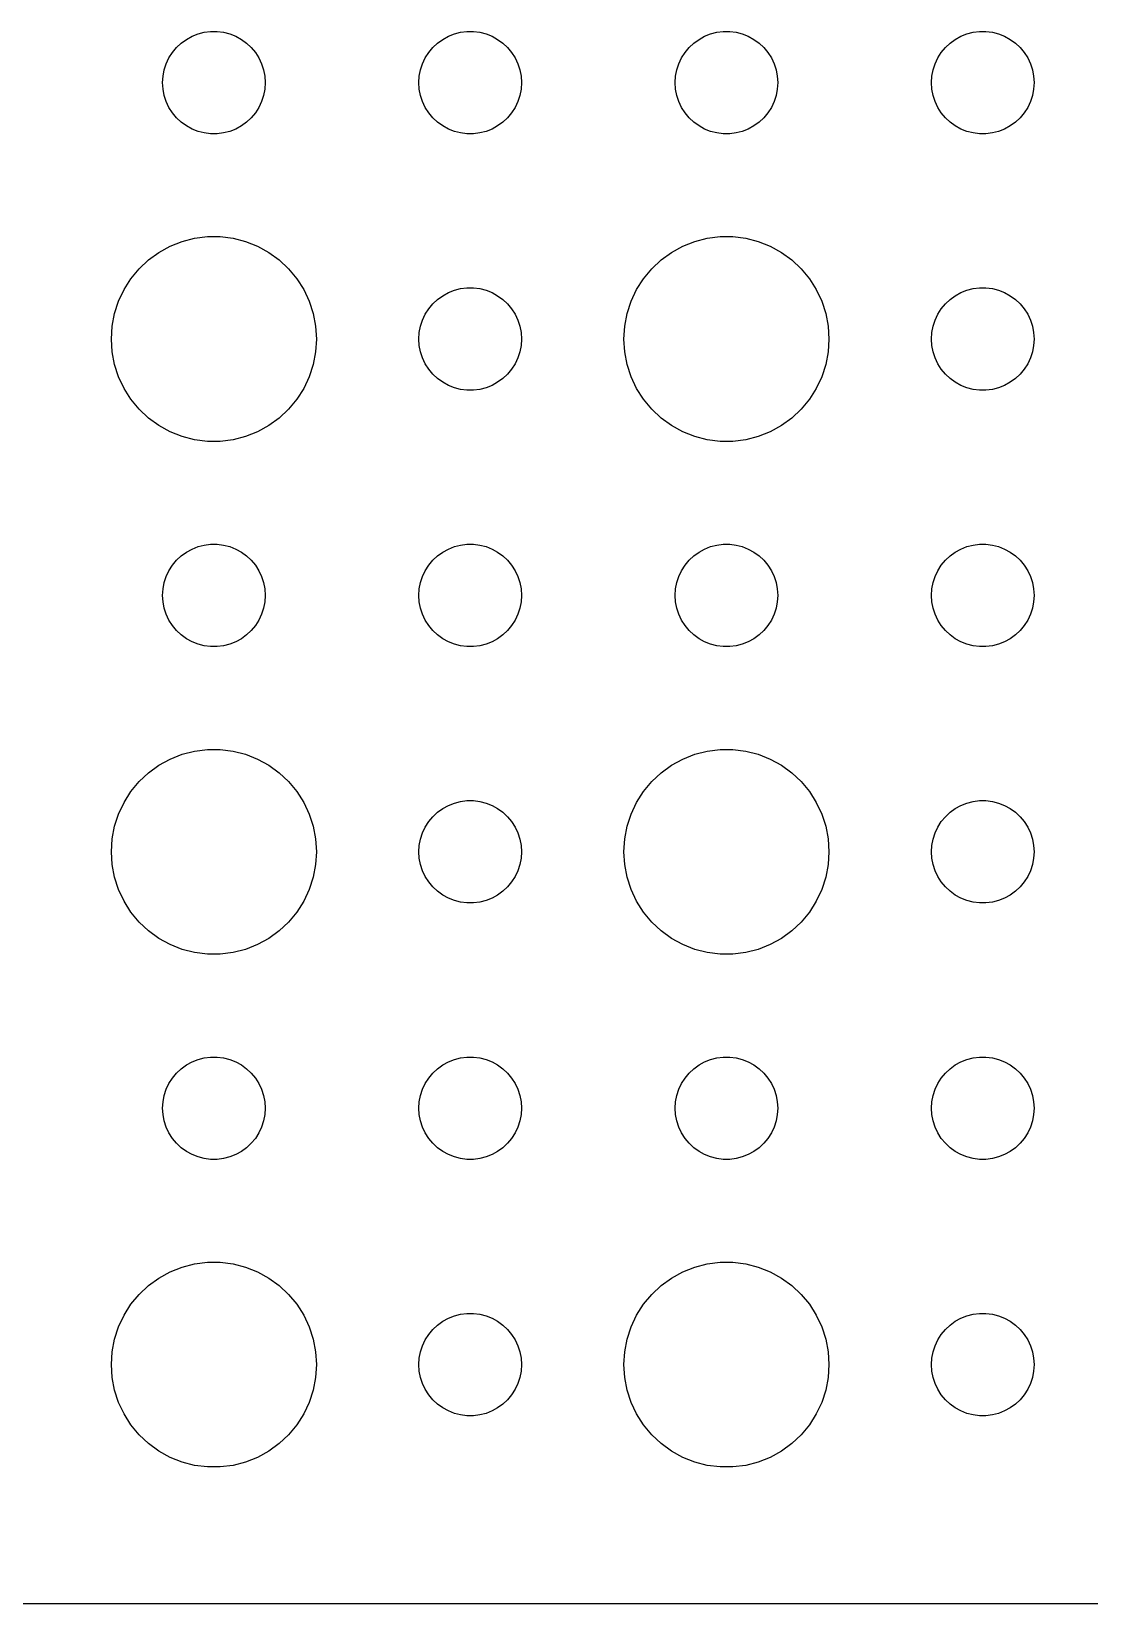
# Model space of a CAD drawing. Header units: metres. Extents: x -134 to 134, y 176 to 508.
# Drawn here: x 32.16 to 63.12, y 404.01 to 450 of the extents above; entities that cross this region are included whole.
import ezdxf

# ---------------------------------------------------------------- set-up
doc = ezdxf.new("R2010")
doc.units = ezdxf.units.M

msp = doc.modelspace()

# ---------------------------------------------------------------- linework, layer by layer
for p, q in [((36.5439, 449.656), (36.6963, 449.766)), ((36.6963, 449.766), (36.8613, 449.857)), ((36.8613, 449.857), (37.0365, 449.927)), ((37.0365, 449.927), (37.2189, 449.973)), ((37.2189, 449.973), (37.4058, 449.997)), ((37.4058, 449.997), (37.5942, 449.997)), ((37.5942, 449.997), (37.7811, 449.973)), ((37.7811, 449.973), (37.9635, 449.927)), ((37.9635, 449.927), (38.1387, 449.857)), ((38.1387, 449.857), (38.3037, 449.766)), ((38.3037, 449.766), (38.4561, 449.656)), ((44.0439, 449.656), (44.1963, 449.766)), ((44.1963, 449.766), (44.3613, 449.857)), ((44.3613, 449.857), (44.5365, 449.927)), ((44.5365, 449.927), (44.7189, 449.973)), ((44.7189, 449.973), (44.9058, 449.997)), ((44.9058, 449.997), (45.0942, 449.997)), ((45.0942, 449.997), (45.2811, 449.973)), ((45.2811, 449.973), (45.4635, 449.927)), ((45.4635, 449.927), (45.6387, 449.857)), ((45.6387, 449.857), (45.8037, 449.766)), ((45.8037, 449.766), (45.9561, 449.656)), ((51.5439, 449.656), (51.6963, 449.766)), ((51.6963, 449.766), (51.8613, 449.857)), ((51.8613, 449.857), (52.0365, 449.927)), ((52.0365, 449.927), (52.2189, 449.973)), ((52.2189, 449.973), (52.4058, 449.997)), ((52.4058, 449.997), (52.5942, 449.997)), ((52.5942, 449.997), (52.7811, 449.973)), ((52.7811, 449.973), (52.9635, 449.927)), ((52.9635, 449.927), (53.1387, 449.857)), ((53.1387, 449.857), (53.3037, 449.766)), ((53.3037, 449.766), (53.4561, 449.656)), ((59.0439, 449.656), (59.1963, 449.766)), ((59.1963, 449.766), (59.3613, 449.857)), ((59.3613, 449.857), (59.5365, 449.927)), ((59.5365, 449.927), (59.7189, 449.973)), ((59.7189, 449.973), (59.9058, 449.997)), ((59.9058, 449.997), (60.0942, 449.997)), ((60.0942, 449.997), (60.2811, 449.973)), ((60.2811, 449.973), (60.4635, 449.927)), ((60.4635, 449.927), (60.6387, 449.857)), ((60.6387, 449.857), (60.8037, 449.766)), ((60.8037, 449.766), (60.9561, 449.656)), ((36.1855, 449.223), (36.2865, 449.382)), ((36.2865, 449.382), (36.4065, 449.527)), ((36.4065, 449.527), (36.5439, 449.656)), ((38.4561, 449.656), (38.5934, 449.527)), ((38.5934, 449.527), (38.7135, 449.382)), ((38.7135, 449.382), (38.8145, 449.223)), ((43.6855, 449.223), (43.7865, 449.382)), ((43.7865, 449.382), (43.9065, 449.527)), ((43.9065, 449.527), (44.0439, 449.656)), ((45.9561, 449.656), (46.0934, 449.527)), ((46.0934, 449.527), (46.2135, 449.382)), ((46.2135, 449.382), (46.3145, 449.223)), ((51.1855, 449.223), (51.2865, 449.382)), ((51.2865, 449.382), (51.4065, 449.527)), ((51.4065, 449.527), (51.5439, 449.656)), ((53.4561, 449.656), (53.5934, 449.527)), ((53.5934, 449.527), (53.7135, 449.382)), ((53.7135, 449.382), (53.8145, 449.223)), ((58.6855, 449.223), (58.7865, 449.382)), ((58.7865, 449.382), (58.9065, 449.527)), ((58.9065, 449.527), (59.0439, 449.656)), ((60.9561, 449.656), (61.0934, 449.527)), ((61.0934, 449.527), (61.2135, 449.382)), ((61.2135, 449.382), (61.3145, 449.223)), ((36.0118, 448.688), (36.0471, 448.873)), ((36.0471, 448.873), (36.1053, 449.052)), ((36.1053, 449.052), (36.1855, 449.223)), ((38.8145, 449.223), (38.8947, 449.052)), ((38.8947, 449.052), (38.9529, 448.873)), ((38.9529, 448.873), (38.9882, 448.688)), ((43.5118, 448.688), (43.5471, 448.873)), ((43.5471, 448.873), (43.6053, 449.052)), ((43.6053, 449.052), (43.6855, 449.223)), ((46.3145, 449.223), (46.3947, 449.052)), ((46.3947, 449.052), (46.4529, 448.873)), ((46.4529, 448.873), (46.4882, 448.688)), ((51.0118, 448.688), (51.0471, 448.873)), ((51.0471, 448.873), (51.1053, 449.052)), ((51.1053, 449.052), (51.1855, 449.223)), ((53.8145, 449.223), (53.8947, 449.052)), ((53.8947, 449.052), (53.9529, 448.873)), ((53.9529, 448.873), (53.9882, 448.688)), ((58.5118, 448.688), (58.5471, 448.873)), ((58.5471, 448.873), (58.6053, 449.052)), ((58.6053, 449.052), (58.6855, 449.223)), ((61.3145, 449.223), (61.3947, 449.052)), ((61.3947, 449.052), (61.4529, 448.873)), ((61.4529, 448.873), (61.4882, 448.688)), ((36, 448.5), (36.0118, 448.688)), ((36.0118, 448.312), (36, 448.5)), ((38.9882, 448.688), (39, 448.5)), ((39, 448.5), (38.9882, 448.312)), ((43.5, 448.5), (43.5118, 448.688)), ((43.5118, 448.312), (43.5, 448.5)), ((46.4882, 448.688), (46.5, 448.5)), ((46.5, 448.5), (46.4882, 448.312)), ((51, 448.5), (51.0118, 448.688)), ((51.0118, 448.312), (51, 448.5)), ((53.9882, 448.688), (54, 448.5)), ((54, 448.5), (53.9882, 448.312)), ((58.5, 448.5), (58.5118, 448.688)), ((58.5118, 448.312), (58.5, 448.5)), ((61.4882, 448.688), (61.5, 448.5)), ((61.5, 448.5), (61.4882, 448.312)), ((36.0471, 448.127), (36.0118, 448.312)), ((36.1053, 447.948), (36.0471, 448.127)), ((36.1855, 447.777), (36.1053, 447.948)), ((38.8947, 447.948), (38.8145, 447.777)), ((38.9529, 448.127), (38.8947, 447.948)), ((38.9882, 448.312), (38.9529, 448.127)), ((43.5471, 448.127), (43.5118, 448.312)), ((43.6053, 447.948), (43.5471, 448.127)), ((43.6855, 447.777), (43.6053, 447.948)), ((46.3947, 447.948), (46.3145, 447.777)), ((46.4529, 448.127), (46.3947, 447.948)), ((46.4882, 448.312), (46.4529, 448.127)), ((51.0471, 448.127), (51.0118, 448.312)), ((51.1053, 447.948), (51.0471, 448.127)), ((51.1855, 447.777), (51.1053, 447.948)), ((53.8947, 447.948), (53.8145, 447.777)), ((53.9529, 448.127), (53.8947, 447.948)), ((53.9882, 448.312), (53.9529, 448.127)), ((58.5471, 448.127), (58.5118, 448.312)), ((58.6053, 447.948), (58.5471, 448.127)), ((58.6855, 447.777), (58.6053, 447.948)), ((61.3947, 447.948), (61.3145, 447.777)), ((61.4529, 448.127), (61.3947, 447.948)), ((61.4882, 448.312), (61.4529, 448.127)), ((36.2865, 447.618), (36.1855, 447.777)), ((36.4065, 447.473), (36.2865, 447.618)), ((36.5439, 447.344), (36.4065, 447.473)), ((38.5934, 447.473), (38.4561, 447.344)), ((38.7135, 447.618), (38.5934, 447.473)), ((38.8145, 447.777), (38.7135, 447.618)), ((43.7865, 447.618), (43.6855, 447.777)), ((43.9065, 447.473), (43.7865, 447.618)), ((44.0439, 447.344), (43.9065, 447.473)), ((46.0934, 447.473), (45.9561, 447.344)), ((46.2135, 447.618), (46.0934, 447.473)), ((46.3145, 447.777), (46.2135, 447.618)), ((51.2865, 447.618), (51.1855, 447.777)), ((51.4065, 447.473), (51.2865, 447.618)), ((51.5439, 447.344), (51.4065, 447.473)), ((53.5934, 447.473), (53.4561, 447.344)), ((53.7135, 447.618), (53.5934, 447.473)), ((53.8145, 447.777), (53.7135, 447.618)), ((58.7865, 447.618), (58.6855, 447.777)), ((58.9065, 447.473), (58.7865, 447.618)), ((59.0439, 447.344), (58.9065, 447.473)), ((61.0934, 447.473), (60.9561, 447.344)), ((61.2135, 447.618), (61.0934, 447.473)), ((61.3145, 447.777), (61.2135, 447.618)), ((36.6963, 447.234), (36.5439, 447.344)), ((36.8613, 447.143), (36.6963, 447.234)), ((37.0365, 447.073), (36.8613, 447.143)), ((37.2189, 447.027), (37.0365, 447.073)), ((37.4058, 447.003), (37.2189, 447.027)), ((37.5942, 447.003), (37.4058, 447.003)), ((37.7811, 447.027), (37.5942, 447.003)), ((37.9635, 447.073), (37.7811, 447.027)), ((38.1387, 447.143), (37.9635, 447.073)), ((38.3037, 447.234), (38.1387, 447.143)), ((38.4561, 447.344), (38.3037, 447.234)), ((44.1963, 447.234), (44.0439, 447.344)), ((44.3613, 447.143), (44.1963, 447.234)), ((44.5365, 447.073), (44.3613, 447.143)), ((44.7189, 447.027), (44.5365, 447.073)), ((44.9058, 447.003), (44.7189, 447.027)), ((45.0942, 447.003), (44.9058, 447.003)), ((45.2811, 447.027), (45.0942, 447.003)), ((45.4635, 447.073), (45.2811, 447.027)), ((45.6387, 447.143), (45.4635, 447.073)), ((45.8037, 447.234), (45.6387, 447.143)), ((45.9561, 447.344), (45.8037, 447.234)), ((51.6963, 447.234), (51.5439, 447.344)), ((51.8613, 447.143), (51.6963, 447.234)), ((52.0365, 447.073), (51.8613, 447.143)), ((52.2189, 447.027), (52.0365, 447.073)), ((52.4058, 447.003), (52.2189, 447.027)), ((52.5942, 447.003), (52.4058, 447.003)), ((52.7811, 447.027), (52.5942, 447.003)), ((52.9635, 447.073), (52.7811, 447.027)), ((53.1387, 447.143), (52.9635, 447.073)), ((53.3037, 447.234), (53.1387, 447.143)), ((53.4561, 447.344), (53.3037, 447.234)), ((59.1963, 447.234), (59.0439, 447.344)), ((59.3613, 447.143), (59.1963, 447.234)), ((59.5365, 447.073), (59.3613, 447.143)), ((59.7189, 447.027), (59.5365, 447.073)), ((59.9058, 447.003), (59.7189, 447.027)), ((60.0942, 447.003), (59.9058, 447.003)), ((60.2811, 447.027), (60.0942, 447.003)), ((60.4635, 447.073), (60.2811, 447.027)), ((60.6387, 447.143), (60.4635, 447.073)), ((60.8037, 447.234), (60.6387, 447.143)), ((60.9561, 447.344), (60.8037, 447.234)), ((36.2227, 443.714), (36.5729, 443.853)), ((36.5729, 443.853), (36.9379, 443.947)), ((36.9379, 443.947), (37.3116, 443.994)), ((37.3116, 443.994), (37.6884, 443.994)), ((37.6884, 443.994), (38.0621, 443.947)), ((38.0621, 443.947), (38.427, 443.853)), ((38.427, 443.853), (38.7773, 443.714)), ((51.2227, 443.714), (51.5729, 443.853)), ((51.5729, 443.853), (51.9379, 443.947)), ((51.9379, 443.947), (52.3116, 443.994)), ((52.3116, 443.994), (52.6884, 443.994)), ((52.6884, 443.994), (53.0621, 443.947)), ((53.0621, 443.947), (53.427, 443.853)), ((53.427, 443.853), (53.7773, 443.714)), ((35.5877, 443.312), (35.8925, 443.533)), ((35.8925, 443.533), (36.2227, 443.714)), ((38.7773, 443.714), (39.1075, 443.533)), ((39.1075, 443.533), (39.4123, 443.312)), ((50.5877, 443.312), (50.8925, 443.533)), ((50.8925, 443.533), (51.2227, 443.714)), ((53.7773, 443.714), (54.1075, 443.533)), ((54.1075, 443.533), (54.4123, 443.312)), ((35.0729, 442.763), (35.3131, 443.054)), ((35.3131, 443.054), (35.5877, 443.312)), ((39.4123, 443.312), (39.6869, 443.054)), ((39.6869, 443.054), (39.927, 442.763)), ((50.0729, 442.763), (50.3131, 443.054)), ((50.3131, 443.054), (50.5877, 443.312)), ((54.4123, 443.312), (54.6869, 443.054)), ((54.6869, 443.054), (54.927, 442.763)), ((34.7107, 442.104), (34.8711, 442.445)), ((34.8711, 442.445), (35.0729, 442.763)), ((39.927, 442.763), (40.1289, 442.445)), ((40.1289, 442.445), (40.2893, 442.104)), ((44.3613, 442.357), (44.5365, 442.427)), ((44.5365, 442.427), (44.7189, 442.473)), ((44.7189, 442.473), (44.9058, 442.497)), ((44.9058, 442.497), (45.0942, 442.497)), ((45.0942, 442.497), (45.2811, 442.473)), ((45.2811, 442.473), (45.4635, 442.427)), ((45.4635, 442.427), (45.6387, 442.357)), ((49.7107, 442.104), (49.8711, 442.445)), ((49.8711, 442.445), (50.0729, 442.763)), ((54.927, 442.763), (55.1289, 442.445)), ((55.1289, 442.445), (55.2893, 442.104)), ((59.3613, 442.357), (59.5365, 442.427)), ((59.5365, 442.427), (59.7189, 442.473)), ((59.7189, 442.473), (59.9058, 442.497)), ((59.9058, 442.497), (60.0942, 442.497)), ((60.0942, 442.497), (60.2811, 442.473)), ((60.2811, 442.473), (60.4635, 442.427)), ((60.4635, 442.427), (60.6387, 442.357)), ((34.5942, 441.746), (34.7107, 442.104)), ((40.2893, 442.104), (40.4057, 441.746)), ((43.7865, 441.882), (43.9065, 442.027)), ((43.9065, 442.027), (44.0439, 442.156)), ((44.0439, 442.156), (44.1963, 442.266)), ((44.1963, 442.266), (44.3613, 442.357)), ((45.6387, 442.357), (45.8037, 442.266)), ((45.8037, 442.266), (45.9561, 442.156)), ((45.9561, 442.156), (46.0934, 442.027)), ((46.0934, 442.027), (46.2135, 441.882)), ((49.5942, 441.746), (49.7107, 442.104)), ((55.2893, 442.104), (55.4057, 441.746)), ((58.7865, 441.882), (58.9065, 442.027)), ((58.9065, 442.027), (59.0439, 442.156)), ((59.0439, 442.156), (59.1963, 442.266)), ((59.1963, 442.266), (59.3613, 442.357)), ((60.6387, 442.357), (60.8037, 442.266)), ((60.8037, 442.266), (60.9561, 442.156)), ((60.9561, 442.156), (61.0934, 442.027)), ((61.0934, 442.027), (61.2135, 441.882)), ((34.5237, 441.376), (34.5942, 441.746)), ((40.4057, 441.746), (40.4763, 441.376)), ((43.5471, 441.373), (43.6053, 441.552)), ((43.6053, 441.552), (43.6855, 441.723)), ((43.6855, 441.723), (43.7865, 441.882)), ((46.2135, 441.882), (46.3145, 441.723)), ((46.3145, 441.723), (46.3947, 441.552)), ((46.3947, 441.552), (46.4529, 441.373)), ((49.5237, 441.376), (49.5942, 441.746)), ((55.4057, 441.746), (55.4763, 441.376)), ((58.5471, 441.373), (58.6053, 441.552)), ((58.6053, 441.552), (58.6855, 441.723)), ((58.6855, 441.723), (58.7865, 441.882)), ((61.2135, 441.882), (61.3145, 441.723)), ((61.3145, 441.723), (61.3947, 441.552)), ((61.3947, 441.552), (61.4529, 441.373)), ((34.5, 441), (34.5237, 441.376)), ((40.4763, 441.376), (40.5, 441)), ((43.5, 441), (43.5118, 441.188)), ((43.5118, 441.188), (43.5471, 441.373)), ((46.4529, 441.373), (46.4882, 441.188)), ((46.4882, 441.188), (46.5, 441)), ((49.5, 441), (49.5237, 441.376)), ((55.4763, 441.376), (55.5, 441)), ((58.5, 441), (58.5118, 441.188)), ((58.5118, 441.188), (58.5471, 441.373)), ((61.4529, 441.373), (61.4882, 441.188)), ((61.4882, 441.188), (61.5, 441)), ((34.5237, 440.624), (34.5, 441)), ((34.5942, 440.254), (34.5237, 440.624)), ((40.4763, 440.624), (40.4057, 440.254)), ((40.5, 441), (40.4763, 440.624)), ((43.5118, 440.812), (43.5, 441)), ((43.5471, 440.627), (43.5118, 440.812)), ((43.6053, 440.448), (43.5471, 440.627)), ((46.4529, 440.627), (46.3947, 440.448)), ((46.4882, 440.812), (46.4529, 440.627)), ((46.5, 441), (46.4882, 440.812)), ((49.5237, 440.624), (49.5, 441)), ((49.5942, 440.254), (49.5237, 440.624)), ((55.4763, 440.624), (55.4057, 440.254)), ((55.5, 441), (55.4763, 440.624)), ((58.5118, 440.812), (58.5, 441)), ((58.5471, 440.627), (58.5118, 440.812)), ((58.6053, 440.448), (58.5471, 440.627)), ((61.4529, 440.627), (61.3947, 440.448)), ((61.4882, 440.812), (61.4529, 440.627)), ((61.5, 441), (61.4882, 440.812)), ((34.7107, 439.896), (34.5942, 440.254)), ((40.4057, 440.254), (40.2893, 439.896)), ((43.6855, 440.277), (43.6053, 440.448)), ((43.7865, 440.118), (43.6855, 440.277)), ((43.9065, 439.973), (43.7865, 440.118)), ((46.2135, 440.118), (46.0934, 439.973)), ((46.3145, 440.277), (46.2135, 440.118)), ((46.3947, 440.448), (46.3145, 440.277)), ((49.7107, 439.896), (49.5942, 440.254)), ((55.4057, 440.254), (55.2893, 439.896)), ((58.6855, 440.277), (58.6053, 440.448)), ((58.7865, 440.118), (58.6855, 440.277)), ((58.9065, 439.973), (58.7865, 440.118)), ((61.2135, 440.118), (61.0934, 439.973)), ((61.3145, 440.277), (61.2135, 440.118)), ((61.3947, 440.448), (61.3145, 440.277)), ((34.8711, 439.555), (34.7107, 439.896)), ((40.2893, 439.896), (40.1289, 439.555)), ((44.0439, 439.844), (43.9065, 439.973)), ((44.1963, 439.734), (44.0439, 439.844)), ((44.3613, 439.643), (44.1963, 439.734)), ((44.5365, 439.573), (44.3613, 439.643)), ((45.6387, 439.643), (45.4635, 439.573)), ((45.8037, 439.734), (45.6387, 439.643)), ((45.9561, 439.844), (45.8037, 439.734)), ((46.0934, 439.973), (45.9561, 439.844)), ((49.8711, 439.555), (49.7107, 439.896)), ((55.2893, 439.896), (55.1289, 439.555)), ((59.0439, 439.844), (58.9065, 439.973)), ((59.1963, 439.734), (59.0439, 439.844)), ((59.3613, 439.643), (59.1963, 439.734)), ((59.5365, 439.573), (59.3613, 439.643)), ((60.6387, 439.643), (60.4635, 439.573)), ((60.8037, 439.734), (60.6387, 439.643)), ((60.9561, 439.844), (60.8037, 439.734)), ((61.0934, 439.973), (60.9561, 439.844)), ((35.0729, 439.237), (34.8711, 439.555)), ((35.3131, 438.946), (35.0729, 439.237)), ((39.927, 439.237), (39.6869, 438.946)), ((40.1289, 439.555), (39.927, 439.237)), ((44.7189, 439.527), (44.5365, 439.573)), ((44.9058, 439.503), (44.7189, 439.527)), ((45.0942, 439.503), (44.9058, 439.503)), ((45.2811, 439.527), (45.0942, 439.503)), ((45.4635, 439.573), (45.2811, 439.527)), ((50.0729, 439.237), (49.8711, 439.555)), ((50.3131, 438.946), (50.0729, 439.237)), ((54.927, 439.237), (54.6869, 438.946)), ((55.1289, 439.555), (54.927, 439.237)), ((59.7189, 439.527), (59.5365, 439.573)), ((59.9058, 439.503), (59.7189, 439.527)), ((60.0942, 439.503), (59.9058, 439.503)), ((60.2811, 439.527), (60.0942, 439.503)), ((60.4635, 439.573), (60.2811, 439.527)), ((35.5877, 438.688), (35.3131, 438.946)), ((39.6869, 438.946), (39.4123, 438.688)), ((50.5877, 438.688), (50.3131, 438.946)), ((54.6869, 438.946), (54.4123, 438.688)), ((35.8925, 438.467), (35.5877, 438.688)), ((36.2227, 438.286), (35.8925, 438.467)), ((36.5729, 438.147), (36.2227, 438.286)), ((38.7773, 438.286), (38.427, 438.147)), ((39.1075, 438.467), (38.7773, 438.286)), ((39.4123, 438.688), (39.1075, 438.467)), ((50.8925, 438.467), (50.5877, 438.688)), ((51.2227, 438.286), (50.8925, 438.467)), ((51.5729, 438.147), (51.2227, 438.286)), ((53.7773, 438.286), (53.427, 438.147)), ((54.1075, 438.467), (53.7773, 438.286)), ((54.4123, 438.688), (54.1075, 438.467)), ((36.9379, 438.053), (36.5729, 438.147)), ((37.3116, 438.006), (36.9379, 438.053)), ((37.6884, 438.006), (37.3116, 438.006)), ((38.0621, 438.053), (37.6884, 438.006)), ((38.427, 438.147), (38.0621, 438.053)), ((51.9379, 438.053), (51.5729, 438.147)), ((52.3116, 438.006), (51.9379, 438.053)), ((52.6884, 438.006), (52.3116, 438.006)), ((53.0621, 438.053), (52.6884, 438.006)), ((53.427, 438.147), (53.0621, 438.053)), ((36.4065, 434.527), (36.5439, 434.656)), ((36.5439, 434.656), (36.6963, 434.766)), ((36.6963, 434.766), (36.8613, 434.857)), ((36.8613, 434.857), (37.0365, 434.927)), ((37.0365, 434.927), (37.2189, 434.973)), ((37.2189, 434.973), (37.4058, 434.997)), ((37.4058, 434.997), (37.5942, 434.997)), ((37.5942, 434.997), (37.7811, 434.973)), ((37.7811, 434.973), (37.9635, 434.927)), ((37.9635, 434.927), (38.1387, 434.857)), ((38.1387, 434.857), (38.3037, 434.766)), ((38.3037, 434.766), (38.4561, 434.656)), ((38.4561, 434.656), (38.5934, 434.527)), ((43.9065, 434.527), (44.0439, 434.656)), ((44.0439, 434.656), (44.1963, 434.766)), ((44.1963, 434.766), (44.3613, 434.857)), ((44.3613, 434.857), (44.5365, 434.927)), ((44.5365, 434.927), (44.7189, 434.973)), ((44.7189, 434.973), (44.9058, 434.997)), ((44.9058, 434.997), (45.0942, 434.997)), ((45.0942, 434.997), (45.2811, 434.973)), ((45.2811, 434.973), (45.4635, 434.927)), ((45.4635, 434.927), (45.6387, 434.857)), ((45.6387, 434.857), (45.8037, 434.766)), ((45.8037, 434.766), (45.9561, 434.656)), ((45.9561, 434.656), (46.0934, 434.527)), ((51.4065, 434.527), (51.5439, 434.656)), ((51.5439, 434.656), (51.6963, 434.766)), ((51.6963, 434.766), (51.8613, 434.857)), ((51.8613, 434.857), (52.0365, 434.927)), ((52.0365, 434.927), (52.2189, 434.973)), ((52.2189, 434.973), (52.4058, 434.997)), ((52.4058, 434.997), (52.5942, 434.997)), ((52.5942, 434.997), (52.7811, 434.973)), ((52.7811, 434.973), (52.9635, 434.927)), ((52.9635, 434.927), (53.1387, 434.857)), ((53.1387, 434.857), (53.3037, 434.766)), ((53.3037, 434.766), (53.4561, 434.656)), ((53.4561, 434.656), (53.5934, 434.527)), ((58.9065, 434.527), (59.0439, 434.656)), ((59.0439, 434.656), (59.1963, 434.766)), ((59.1963, 434.766), (59.3613, 434.857)), ((59.3613, 434.857), (59.5365, 434.927)), ((59.5365, 434.927), (59.7189, 434.973)), ((59.7189, 434.973), (59.9058, 434.997)), ((59.9058, 434.997), (60.0942, 434.997)), ((60.0942, 434.997), (60.2811, 434.973)), ((60.2811, 434.973), (60.4635, 434.927)), ((60.4635, 434.927), (60.6387, 434.857)), ((60.6387, 434.857), (60.8037, 434.766)), ((60.8037, 434.766), (60.9561, 434.656)), ((60.9561, 434.656), (61.0934, 434.527)), ((36.1053, 434.052), (36.1855, 434.223)), ((36.1855, 434.223), (36.2865, 434.382)), ((36.2865, 434.382), (36.4065, 434.527)), ((38.5934, 434.527), (38.7135, 434.382)), ((38.7135, 434.382), (38.8145, 434.223)), ((38.8145, 434.223), (38.8947, 434.052)), ((43.6053, 434.052), (43.6855, 434.223)), ((43.6855, 434.223), (43.7865, 434.382)), ((43.7865, 434.382), (43.9065, 434.527)), ((46.0934, 434.527), (46.2135, 434.382)), ((46.2135, 434.382), (46.3145, 434.223)), ((46.3145, 434.223), (46.3947, 434.052)), ((51.1053, 434.052), (51.1855, 434.223)), ((51.1855, 434.223), (51.2865, 434.382)), ((51.2865, 434.382), (51.4065, 434.527)), ((53.5934, 434.527), (53.7135, 434.382)), ((53.7135, 434.382), (53.8145, 434.223)), ((53.8145, 434.223), (53.8947, 434.052)), ((58.6053, 434.052), (58.6855, 434.223)), ((58.6855, 434.223), (58.7865, 434.382)), ((58.7865, 434.382), (58.9065, 434.527)), ((61.0934, 434.527), (61.2135, 434.382)), ((61.2135, 434.382), (61.3145, 434.223)), ((61.3145, 434.223), (61.3947, 434.052)), ((36, 433.5), (36.0118, 433.688)), ((36.0118, 433.688), (36.0471, 433.873)), ((36.0471, 433.873), (36.1053, 434.052)), ((38.8947, 434.052), (38.9529, 433.873)), ((38.9529, 433.873), (38.9882, 433.688)), ((38.9882, 433.688), (39, 433.5)), ((43.5, 433.5), (43.5118, 433.688)), ((43.5118, 433.688), (43.5471, 433.873)), ((43.5471, 433.873), (43.6053, 434.052)), ((46.3947, 434.052), (46.4529, 433.873)), ((46.4529, 433.873), (46.4882, 433.688)), ((46.4882, 433.688), (46.5, 433.5)), ((51, 433.5), (51.0118, 433.688)), ((51.0118, 433.688), (51.0471, 433.873)), ((51.0471, 433.873), (51.1053, 434.052)), ((53.8947, 434.052), (53.9529, 433.873)), ((53.9529, 433.873), (53.9882, 433.688)), ((53.9882, 433.688), (54, 433.5)), ((58.5, 433.5), (58.5118, 433.688)), ((58.5118, 433.688), (58.5471, 433.873)), ((58.5471, 433.873), (58.6053, 434.052)), ((61.3947, 434.052), (61.4529, 433.873)), ((61.4529, 433.873), (61.4882, 433.688)), ((61.4882, 433.688), (61.5, 433.5)), ((36.0118, 433.312), (36, 433.5)), ((36.0471, 433.127), (36.0118, 433.312)), ((38.9882, 433.312), (38.9529, 433.127)), ((39, 433.5), (38.9882, 433.312)), ((43.5118, 433.312), (43.5, 433.5)), ((43.5471, 433.127), (43.5118, 433.312)), ((46.4882, 433.312), (46.4529, 433.127)), ((46.5, 433.5), (46.4882, 433.312)), ((51.0118, 433.312), (51, 433.5)), ((51.0471, 433.127), (51.0118, 433.312)), ((53.9882, 433.312), (53.9529, 433.127)), ((54, 433.5), (53.9882, 433.312)), ((58.5118, 433.312), (58.5, 433.5)), ((58.5471, 433.127), (58.5118, 433.312)), ((61.4882, 433.312), (61.4529, 433.127)), ((61.5, 433.5), (61.4882, 433.312)), ((36.1053, 432.948), (36.0471, 433.127)), ((36.1855, 432.777), (36.1053, 432.948)), ((36.2865, 432.618), (36.1855, 432.777)), ((38.8145, 432.777), (38.7135, 432.618)), ((38.8947, 432.948), (38.8145, 432.777)), ((38.9529, 433.127), (38.8947, 432.948)), ((43.6053, 432.948), (43.5471, 433.127)), ((43.6855, 432.777), (43.6053, 432.948)), ((43.7865, 432.618), (43.6855, 432.777)), ((46.3145, 432.777), (46.2135, 432.618)), ((46.3947, 432.948), (46.3145, 432.777)), ((46.4529, 433.127), (46.3947, 432.948)), ((51.1053, 432.948), (51.0471, 433.127)), ((51.1855, 432.777), (51.1053, 432.948)), ((51.2865, 432.618), (51.1855, 432.777)), ((53.8145, 432.777), (53.7135, 432.618)), ((53.8947, 432.948), (53.8145, 432.777)), ((53.9529, 433.127), (53.8947, 432.948)), ((58.6053, 432.948), (58.5471, 433.127)), ((58.6855, 432.777), (58.6053, 432.948)), ((58.7865, 432.618), (58.6855, 432.777)), ((61.3145, 432.777), (61.2135, 432.618)), ((61.3947, 432.948), (61.3145, 432.777)), ((61.4529, 433.127), (61.3947, 432.948)), ((36.4065, 432.473), (36.2865, 432.618)), ((36.5439, 432.344), (36.4065, 432.473)), ((36.6963, 432.234), (36.5439, 432.344)), ((38.4561, 432.344), (38.3037, 432.234)), ((38.5934, 432.473), (38.4561, 432.344)), ((38.7135, 432.618), (38.5934, 432.473)), ((43.9065, 432.473), (43.7865, 432.618)), ((44.0439, 432.344), (43.9065, 432.473)), ((44.1963, 432.234), (44.0439, 432.344)), ((45.9561, 432.344), (45.8037, 432.234)), ((46.0934, 432.473), (45.9561, 432.344)), ((46.2135, 432.618), (46.0934, 432.473)), ((51.4065, 432.473), (51.2865, 432.618)), ((51.5439, 432.344), (51.4065, 432.473)), ((51.6963, 432.234), (51.5439, 432.344)), ((53.4561, 432.344), (53.3037, 432.234)), ((53.5934, 432.473), (53.4561, 432.344)), ((53.7135, 432.618), (53.5934, 432.473)), ((58.9065, 432.473), (58.7865, 432.618)), ((59.0439, 432.344), (58.9065, 432.473)), ((59.1963, 432.234), (59.0439, 432.344)), ((60.9561, 432.344), (60.8037, 432.234)), ((61.0934, 432.473), (60.9561, 432.344)), ((61.2135, 432.618), (61.0934, 432.473)), ((36.8613, 432.143), (36.6963, 432.234)), ((37.0365, 432.073), (36.8613, 432.143)), ((37.2189, 432.027), (37.0365, 432.073)), ((37.4058, 432.003), (37.2189, 432.027)), ((37.5942, 432.003), (37.4058, 432.003)), ((37.7811, 432.027), (37.5942, 432.003)), ((37.9635, 432.073), (37.7811, 432.027)), ((38.1387, 432.143), (37.9635, 432.073)), ((38.3037, 432.234), (38.1387, 432.143)), ((44.3613, 432.143), (44.1963, 432.234)), ((44.5365, 432.073), (44.3613, 432.143)), ((44.7189, 432.027), (44.5365, 432.073)), ((44.9058, 432.003), (44.7189, 432.027)), ((45.0942, 432.003), (44.9058, 432.003)), ((45.2811, 432.027), (45.0942, 432.003)), ((45.4635, 432.073), (45.2811, 432.027)), ((45.6387, 432.143), (45.4635, 432.073)), ((45.8037, 432.234), (45.6387, 432.143)), ((51.8613, 432.143), (51.6963, 432.234)), ((52.0365, 432.073), (51.8613, 432.143)), ((52.2189, 432.027), (52.0365, 432.073)), ((52.4058, 432.003), (52.2189, 432.027)), ((52.5942, 432.003), (52.4058, 432.003)), ((52.7811, 432.027), (52.5942, 432.003)), ((52.9635, 432.073), (52.7811, 432.027)), ((53.1387, 432.143), (52.9635, 432.073)), ((53.3037, 432.234), (53.1387, 432.143)), ((59.3613, 432.143), (59.1963, 432.234)), ((59.5365, 432.073), (59.3613, 432.143)), ((59.7189, 432.027), (59.5365, 432.073)), ((59.9058, 432.003), (59.7189, 432.027)), ((60.0942, 432.003), (59.9058, 432.003)), ((60.2811, 432.027), (60.0942, 432.003)), ((60.4635, 432.073), (60.2811, 432.027)), ((60.6387, 432.143), (60.4635, 432.073)), ((60.8037, 432.234), (60.6387, 432.143)), ((35.8925, 428.533), (36.2227, 428.714)), ((36.2227, 428.714), (36.5729, 428.853)), ((36.5729, 428.853), (36.9379, 428.947)), ((36.9379, 428.947), (37.3116, 428.994)), ((37.3116, 428.994), (37.6884, 428.994)), ((37.6884, 428.994), (38.0621, 428.947)), ((38.0621, 428.947), (38.427, 428.853)), ((38.427, 428.853), (38.7773, 428.714)), ((38.7773, 428.714), (39.1075, 428.533)), ((50.8925, 428.533), (51.2227, 428.714)), ((51.2227, 428.714), (51.5729, 428.853)), ((51.5729, 428.853), (51.9379, 428.947)), ((51.9379, 428.947), (52.3116, 428.994)), ((52.3116, 428.994), (52.6884, 428.994)), ((52.6884, 428.994), (53.0621, 428.947)), ((53.0621, 428.947), (53.427, 428.853)), ((53.427, 428.853), (53.7773, 428.714)), ((53.7773, 428.714), (54.1075, 428.533)), ((35.3131, 428.054), (35.5877, 428.312)), ((35.5877, 428.312), (35.8925, 428.533)), ((39.1075, 428.533), (39.4123, 428.312)), ((39.4123, 428.312), (39.6869, 428.054)), ((50.3131, 428.054), (50.5877, 428.312)), ((50.5877, 428.312), (50.8925, 428.533)), ((54.1075, 428.533), (54.4123, 428.312)), ((54.4123, 428.312), (54.6869, 428.054)), ((34.8711, 427.445), (35.0729, 427.763)), ((35.0729, 427.763), (35.3131, 428.054)), ((39.6869, 428.054), (39.927, 427.763)), ((39.927, 427.763), (40.1289, 427.445)), ((49.8711, 427.445), (50.0729, 427.763)), ((50.0729, 427.763), (50.3131, 428.054)), ((54.6869, 428.054), (54.927, 427.763)), ((54.927, 427.763), (55.1289, 427.445)), ((34.7107, 427.104), (34.8711, 427.445)), ((40.1289, 427.445), (40.2893, 427.104)), ((44.0439, 427.156), (44.1963, 427.266)), ((44.1963, 427.266), (44.3613, 427.357)), ((44.3613, 427.357), (44.5365, 427.427)), ((44.5365, 427.427), (44.7189, 427.473)), ((44.7189, 427.473), (44.9058, 427.497)), ((44.9058, 427.497), (45.0942, 427.497)), ((45.0942, 427.497), (45.2811, 427.473)), ((45.2811, 427.473), (45.4635, 427.427)), ((45.4635, 427.427), (45.6387, 427.357)), ((45.6387, 427.357), (45.8037, 427.266)), ((45.8037, 427.266), (45.9561, 427.156)), ((49.7107, 427.104), (49.8711, 427.445)), ((55.1289, 427.445), (55.2893, 427.104)), ((59.0439, 427.156), (59.1963, 427.266)), ((59.1963, 427.266), (59.3613, 427.357)), ((59.3613, 427.357), (59.5365, 427.427)), ((59.5365, 427.427), (59.7189, 427.473)), ((59.7189, 427.473), (59.9058, 427.497)), ((59.9058, 427.497), (60.0942, 427.497)), ((60.0942, 427.497), (60.2811, 427.473)), ((60.2811, 427.473), (60.4635, 427.427)), ((60.4635, 427.427), (60.6387, 427.357)), ((60.6387, 427.357), (60.8037, 427.266)), ((60.8037, 427.266), (60.9561, 427.156)), ((34.5942, 426.746), (34.7107, 427.104)), ((40.2893, 427.104), (40.4057, 426.746)), ((43.6855, 426.723), (43.7865, 426.882)), ((43.7865, 426.882), (43.9065, 427.027)), ((43.9065, 427.027), (44.0439, 427.156)), ((45.9561, 427.156), (46.0934, 427.027)), ((46.0934, 427.027), (46.2135, 426.882)), ((46.2135, 426.882), (46.3145, 426.723)), ((49.5942, 426.746), (49.7107, 427.104)), ((55.2893, 427.104), (55.4057, 426.746)), ((58.6855, 426.723), (58.7865, 426.882)), ((58.7865, 426.882), (58.9065, 427.027)), ((58.9065, 427.027), (59.0439, 427.156)), ((60.9561, 427.156), (61.0934, 427.027)), ((61.0934, 427.027), (61.2135, 426.882)), ((61.2135, 426.882), (61.3145, 426.723)), ((34.5, 426), (34.5237, 426.376)), ((34.5237, 426.376), (34.5942, 426.746)), ((40.4057, 426.746), (40.4763, 426.376)), ((40.4763, 426.376), (40.5, 426)), ((43.5118, 426.188), (43.5471, 426.373)), ((43.5471, 426.373), (43.6053, 426.552)), ((43.6053, 426.552), (43.6855, 426.723)), ((46.3145, 426.723), (46.3947, 426.552)), ((46.3947, 426.552), (46.4529, 426.373)), ((46.4529, 426.373), (46.4882, 426.188)), ((49.5, 426), (49.5237, 426.376)), ((49.5237, 426.376), (49.5942, 426.746)), ((55.4057, 426.746), (55.4763, 426.376)), ((55.4763, 426.376), (55.5, 426)), ((58.5118, 426.188), (58.5471, 426.373)), ((58.5471, 426.373), (58.6053, 426.552)), ((58.6053, 426.552), (58.6855, 426.723)), ((61.3145, 426.723), (61.3947, 426.552)), ((61.3947, 426.552), (61.4529, 426.373)), ((61.4529, 426.373), (61.4882, 426.188)), ((34.5237, 425.624), (34.5, 426)), ((40.5, 426), (40.4763, 425.624)), ((43.5, 426), (43.5118, 426.188)), ((43.5118, 425.812), (43.5, 426)), ((46.4882, 426.188), (46.5, 426)), ((46.5, 426), (46.4882, 425.812)), ((49.5237, 425.624), (49.5, 426)), ((55.5, 426), (55.4763, 425.624)), ((58.5, 426), (58.5118, 426.188)), ((58.5118, 425.812), (58.5, 426)), ((61.4882, 426.188), (61.5, 426)), ((61.5, 426), (61.4882, 425.812)), ((34.5942, 425.254), (34.5237, 425.624)), ((40.4763, 425.624), (40.4057, 425.254)), ((43.5471, 425.627), (43.5118, 425.812)), ((43.6053, 425.448), (43.5471, 425.627)), ((43.6855, 425.277), (43.6053, 425.448)), ((46.3947, 425.448), (46.3145, 425.277)), ((46.4529, 425.627), (46.3947, 425.448)), ((46.4882, 425.812), (46.4529, 425.627)), ((49.5942, 425.254), (49.5237, 425.624)), ((55.4763, 425.624), (55.4057, 425.254)), ((58.5471, 425.627), (58.5118, 425.812)), ((58.6053, 425.448), (58.5471, 425.627)), ((58.6855, 425.277), (58.6053, 425.448)), ((61.3947, 425.448), (61.3145, 425.277)), ((61.4529, 425.627), (61.3947, 425.448)), ((61.4882, 425.812), (61.4529, 425.627)), ((34.7107, 424.896), (34.5942, 425.254)), ((40.4057, 425.254), (40.2893, 424.896)), ((43.7865, 425.118), (43.6855, 425.277)), ((43.9065, 424.973), (43.7865, 425.118)), ((44.0439, 424.844), (43.9065, 424.973)), ((46.0934, 424.973), (45.9561, 424.844)), ((46.2135, 425.118), (46.0934, 424.973)), ((46.3145, 425.277), (46.2135, 425.118)), ((49.7107, 424.896), (49.5942, 425.254)), ((55.4057, 425.254), (55.2893, 424.896)), ((58.7865, 425.118), (58.6855, 425.277)), ((58.9065, 424.973), (58.7865, 425.118)), ((59.0439, 424.844), (58.9065, 424.973)), ((61.0934, 424.973), (60.9561, 424.844)), ((61.2135, 425.118), (61.0934, 424.973)), ((61.3145, 425.277), (61.2135, 425.118)), ((34.8711, 424.555), (34.7107, 424.896)), ((35.0729, 424.237), (34.8711, 424.555)), ((40.1289, 424.555), (39.927, 424.237)), ((40.2893, 424.896), (40.1289, 424.555)), ((44.1963, 424.734), (44.0439, 424.844)), ((44.3613, 424.643), (44.1963, 424.734)), ((44.5365, 424.573), (44.3613, 424.643)), ((44.7189, 424.527), (44.5365, 424.573)), ((44.9058, 424.503), (44.7189, 424.527)), ((45.0942, 424.503), (44.9058, 424.503)), ((45.2811, 424.527), (45.0942, 424.503)), ((45.4635, 424.573), (45.2811, 424.527)), ((45.6387, 424.643), (45.4635, 424.573)), ((45.8037, 424.734), (45.6387, 424.643)), ((45.9561, 424.844), (45.8037, 424.734)), ((49.8711, 424.555), (49.7107, 424.896)), ((50.0729, 424.237), (49.8711, 424.555)), ((55.1289, 424.555), (54.927, 424.237)), ((55.2893, 424.896), (55.1289, 424.555)), ((59.1963, 424.734), (59.0439, 424.844)), ((59.3613, 424.643), (59.1963, 424.734)), ((59.5365, 424.573), (59.3613, 424.643)), ((59.7189, 424.527), (59.5365, 424.573)), ((59.9058, 424.503), (59.7189, 424.527)), ((60.0942, 424.503), (59.9058, 424.503)), ((60.2811, 424.527), (60.0942, 424.503)), ((60.4635, 424.573), (60.2811, 424.527)), ((60.6387, 424.643), (60.4635, 424.573)), ((60.8037, 424.734), (60.6387, 424.643)), ((60.9561, 424.844), (60.8037, 424.734)), ((35.3131, 423.946), (35.0729, 424.237)), ((39.927, 424.237), (39.6869, 423.946)), ((50.3131, 423.946), (50.0729, 424.237)), ((54.927, 424.237), (54.6869, 423.946)), ((35.5877, 423.688), (35.3131, 423.946)), ((35.8925, 423.467), (35.5877, 423.688)), ((39.4123, 423.688), (39.1075, 423.467)), ((39.6869, 423.946), (39.4123, 423.688)), ((50.5877, 423.688), (50.3131, 423.946)), ((50.8925, 423.467), (50.5877, 423.688)), ((54.4123, 423.688), (54.1075, 423.467)), ((54.6869, 423.946), (54.4123, 423.688)), ((36.2227, 423.286), (35.8925, 423.467)), ((36.5729, 423.147), (36.2227, 423.286)), ((36.9379, 423.053), (36.5729, 423.147)), ((38.427, 423.147), (38.0621, 423.053)), ((38.7773, 423.286), (38.427, 423.147)), ((39.1075, 423.467), (38.7773, 423.286)), ((51.2227, 423.286), (50.8925, 423.467)), ((51.5729, 423.147), (51.2227, 423.286)), ((51.9379, 423.053), (51.5729, 423.147)), ((53.427, 423.147), (53.0621, 423.053)), ((53.7773, 423.286), (53.427, 423.147)), ((54.1075, 423.467), (53.7773, 423.286)), ((37.3116, 423.006), (36.9379, 423.053)), ((37.6884, 423.006), (37.3116, 423.006)), ((38.0621, 423.053), (37.6884, 423.006)), ((52.3116, 423.006), (51.9379, 423.053)), ((52.6884, 423.006), (52.3116, 423.006)), ((53.0621, 423.053), (52.6884, 423.006)), ((36.8613, 419.857), (37.0365, 419.927)), ((37.0365, 419.927), (37.2189, 419.973)), ((37.2189, 419.973), (37.4058, 419.997)), ((37.4058, 419.997), (37.5942, 419.997)), ((37.5942, 419.997), (37.7811, 419.973)), ((37.7811, 419.973), (37.9635, 419.927)), ((37.9635, 419.927), (38.1387, 419.857)), ((44.3613, 419.857), (44.5365, 419.927)), ((44.5365, 419.927), (44.7189, 419.973)), ((44.7189, 419.973), (44.9058, 419.997)), ((44.9058, 419.997), (45.0942, 419.997)), ((45.0942, 419.997), (45.2811, 419.973)), ((45.2811, 419.973), (45.4635, 419.927)), ((45.4635, 419.927), (45.6387, 419.857)), ((51.8613, 419.857), (52.0365, 419.927)), ((52.0365, 419.927), (52.2189, 419.973)), ((52.2189, 419.973), (52.4058, 419.997)), ((52.4058, 419.997), (52.5942, 419.997)), ((52.5942, 419.997), (52.7811, 419.973)), ((52.7811, 419.973), (52.9635, 419.927)), ((52.9635, 419.927), (53.1387, 419.857)), ((59.3613, 419.857), (59.5365, 419.927)), ((59.5365, 419.927), (59.7189, 419.973)), ((59.7189, 419.973), (59.9058, 419.997)), ((59.9058, 419.997), (60.0942, 419.997)), ((60.0942, 419.997), (60.2811, 419.973)), ((60.2811, 419.973), (60.4635, 419.927)), ((60.4635, 419.927), (60.6387, 419.857)), ((36.2865, 419.382), (36.4065, 419.527)), ((36.4065, 419.527), (36.5439, 419.656)), ((36.5439, 419.656), (36.6963, 419.766)), ((36.6963, 419.766), (36.8613, 419.857)), ((38.1387, 419.857), (38.3037, 419.766)), ((38.3037, 419.766), (38.4561, 419.656)), ((38.4561, 419.656), (38.5934, 419.527)), ((38.5934, 419.527), (38.7135, 419.382)), ((43.7865, 419.382), (43.9065, 419.527)), ((43.9065, 419.527), (44.0439, 419.656)), ((44.0439, 419.656), (44.1963, 419.766)), ((44.1963, 419.766), (44.3613, 419.857)), ((45.6387, 419.857), (45.8037, 419.766)), ((45.8037, 419.766), (45.9561, 419.656)), ((45.9561, 419.656), (46.0934, 419.527)), ((46.0934, 419.527), (46.2135, 419.382)), ((51.2865, 419.382), (51.4065, 419.527)), ((51.4065, 419.527), (51.5439, 419.656)), ((51.5439, 419.656), (51.6963, 419.766)), ((51.6963, 419.766), (51.8613, 419.857)), ((53.1387, 419.857), (53.3037, 419.766)), ((53.3037, 419.766), (53.4561, 419.656)), ((53.4561, 419.656), (53.5934, 419.527)), ((53.5934, 419.527), (53.7135, 419.382)), ((58.7865, 419.382), (58.9065, 419.527)), ((58.9065, 419.527), (59.0439, 419.656)), ((59.0439, 419.656), (59.1963, 419.766)), ((59.1963, 419.766), (59.3613, 419.857)), ((60.6387, 419.857), (60.8037, 419.766)), ((60.8037, 419.766), (60.9561, 419.656)), ((60.9561, 419.656), (61.0934, 419.527)), ((61.0934, 419.527), (61.2135, 419.382)), ((36.0471, 418.873), (36.1053, 419.052)), ((36.1053, 419.052), (36.1855, 419.223)), ((36.1855, 419.223), (36.2865, 419.382)), ((38.7135, 419.382), (38.8145, 419.223)), ((38.8145, 419.223), (38.8947, 419.052)), ((38.8947, 419.052), (38.9529, 418.873)), ((43.5471, 418.873), (43.6053, 419.052)), ((43.6053, 419.052), (43.6855, 419.223)), ((43.6855, 419.223), (43.7865, 419.382)), ((46.2135, 419.382), (46.3145, 419.223)), ((46.3145, 419.223), (46.3947, 419.052)), ((46.3947, 419.052), (46.4529, 418.873)), ((51.0471, 418.873), (51.1053, 419.052)), ((51.1053, 419.052), (51.1855, 419.223)), ((51.1855, 419.223), (51.2865, 419.382)), ((53.7135, 419.382), (53.8145, 419.223)), ((53.8145, 419.223), (53.8947, 419.052)), ((53.8947, 419.052), (53.9529, 418.873)), ((58.5471, 418.873), (58.6053, 419.052)), ((58.6053, 419.052), (58.6855, 419.223)), ((58.6855, 419.223), (58.7865, 419.382)), ((61.2135, 419.382), (61.3145, 419.223)), ((61.3145, 419.223), (61.3947, 419.052)), ((61.3947, 419.052), (61.4529, 418.873)), ((36, 418.5), (36.0118, 418.688)), ((36.0118, 418.312), (36, 418.5)), ((36.0118, 418.688), (36.0471, 418.873)), ((38.9529, 418.873), (38.9882, 418.688)), ((38.9882, 418.688), (39, 418.5)), ((39, 418.5), (38.9882, 418.312)), ((43.5, 418.5), (43.5118, 418.688)), ((43.5118, 418.312), (43.5, 418.5)), ((43.5118, 418.688), (43.5471, 418.873)), ((46.4529, 418.873), (46.4882, 418.688)), ((46.4882, 418.688), (46.5, 418.5)), ((46.5, 418.5), (46.4882, 418.312)), ((51, 418.5), (51.0118, 418.688)), ((51.0118, 418.312), (51, 418.5)), ((51.0118, 418.688), (51.0471, 418.873)), ((53.9529, 418.873), (53.9882, 418.688)), ((53.9882, 418.688), (54, 418.5)), ((54, 418.5), (53.9882, 418.312)), ((58.5, 418.5), (58.5118, 418.688)), ((58.5118, 418.312), (58.5, 418.5)), ((58.5118, 418.688), (58.5471, 418.873)), ((61.4529, 418.873), (61.4882, 418.688)), ((61.4882, 418.688), (61.5, 418.5)), ((61.5, 418.5), (61.4882, 418.312)), ((36.0471, 418.127), (36.0118, 418.312)), ((36.1053, 417.948), (36.0471, 418.127)), ((38.9529, 418.127), (38.8947, 417.948)), ((38.9882, 418.312), (38.9529, 418.127)), ((43.5471, 418.127), (43.5118, 418.312)), ((43.6053, 417.948), (43.5471, 418.127)), ((46.4529, 418.127), (46.3947, 417.948)), ((46.4882, 418.312), (46.4529, 418.127)), ((51.0471, 418.127), (51.0118, 418.312)), ((51.1053, 417.948), (51.0471, 418.127)), ((53.9529, 418.127), (53.8947, 417.948)), ((53.9882, 418.312), (53.9529, 418.127)), ((58.5471, 418.127), (58.5118, 418.312)), ((58.6053, 417.948), (58.5471, 418.127)), ((61.4529, 418.127), (61.3947, 417.948)), ((61.4882, 418.312), (61.4529, 418.127)), ((36.1855, 417.777), (36.1053, 417.948)), ((36.2865, 417.618), (36.1855, 417.777)), ((36.4065, 417.473), (36.2865, 417.618)), ((38.7135, 417.618), (38.5934, 417.473)), ((38.8145, 417.777), (38.7135, 417.618)), ((38.8947, 417.948), (38.8145, 417.777)), ((43.6855, 417.777), (43.6053, 417.948)), ((43.7865, 417.618), (43.6855, 417.777)), ((43.9065, 417.473), (43.7865, 417.618)), ((46.2135, 417.618), (46.0934, 417.473)), ((46.3145, 417.777), (46.2135, 417.618)), ((46.3947, 417.948), (46.3145, 417.777)), ((51.1855, 417.777), (51.1053, 417.948)), ((51.2865, 417.618), (51.1855, 417.777)), ((51.4065, 417.473), (51.2865, 417.618)), ((53.7135, 417.618), (53.5934, 417.473)), ((53.8145, 417.777), (53.7135, 417.618)), ((53.8947, 417.948), (53.8145, 417.777)), ((58.6855, 417.777), (58.6053, 417.948)), ((58.7865, 417.618), (58.6855, 417.777)), ((58.9065, 417.473), (58.7865, 417.618)), ((61.2135, 417.618), (61.0934, 417.473)), ((61.3145, 417.777), (61.2135, 417.618)), ((61.3947, 417.948), (61.3145, 417.777)), ((36.5439, 417.344), (36.4065, 417.473)), ((36.6963, 417.234), (36.5439, 417.344)), ((36.8613, 417.143), (36.6963, 417.234)), ((37.0365, 417.073), (36.8613, 417.143)), ((38.1387, 417.143), (37.9635, 417.073)), ((38.3037, 417.234), (38.1387, 417.143)), ((38.4561, 417.344), (38.3037, 417.234)), ((38.5934, 417.473), (38.4561, 417.344)), ((44.0439, 417.344), (43.9065, 417.473)), ((44.1963, 417.234), (44.0439, 417.344)), ((44.3613, 417.143), (44.1963, 417.234)), ((44.5365, 417.073), (44.3613, 417.143)), ((45.6387, 417.143), (45.4635, 417.073)), ((45.8037, 417.234), (45.6387, 417.143)), ((45.9561, 417.344), (45.8037, 417.234)), ((46.0934, 417.473), (45.9561, 417.344)), ((51.5439, 417.344), (51.4065, 417.473)), ((51.6963, 417.234), (51.5439, 417.344)), ((51.8613, 417.143), (51.6963, 417.234)), ((52.0365, 417.073), (51.8613, 417.143)), ((53.1387, 417.143), (52.9635, 417.073)), ((53.3037, 417.234), (53.1387, 417.143)), ((53.4561, 417.344), (53.3037, 417.234)), ((53.5934, 417.473), (53.4561, 417.344)), ((59.0439, 417.344), (58.9065, 417.473)), ((59.1963, 417.234), (59.0439, 417.344)), ((59.3613, 417.143), (59.1963, 417.234)), ((59.5365, 417.073), (59.3613, 417.143)), ((60.6387, 417.143), (60.4635, 417.073)), ((60.8037, 417.234), (60.6387, 417.143)), ((60.9561, 417.344), (60.8037, 417.234)), ((61.0934, 417.473), (60.9561, 417.344)), ((37.2189, 417.027), (37.0365, 417.073)), ((37.4058, 417.003), (37.2189, 417.027)), ((37.5942, 417.003), (37.4058, 417.003)), ((37.7811, 417.027), (37.5942, 417.003)), ((37.9635, 417.073), (37.7811, 417.027)), ((44.7189, 417.027), (44.5365, 417.073)), ((44.9058, 417.003), (44.7189, 417.027)), ((45.0942, 417.003), (44.9058, 417.003)), ((45.2811, 417.027), (45.0942, 417.003)), ((45.4635, 417.073), (45.2811, 417.027)), ((52.2189, 417.027), (52.0365, 417.073)), ((52.4058, 417.003), (52.2189, 417.027)), ((52.5942, 417.003), (52.4058, 417.003)), ((52.7811, 417.027), (52.5942, 417.003)), ((52.9635, 417.073), (52.7811, 417.027)), ((59.7189, 417.027), (59.5365, 417.073)), ((59.9058, 417.003), (59.7189, 417.027)), ((60.0942, 417.003), (59.9058, 417.003)), ((60.2811, 417.027), (60.0942, 417.003)), ((60.4635, 417.073), (60.2811, 417.027)), ((36.5729, 413.853), (36.9379, 413.947)), ((36.9379, 413.947), (37.3116, 413.994)), ((37.3116, 413.994), (37.6884, 413.994)), ((37.6884, 413.994), (38.0621, 413.947)), ((38.0621, 413.947), (38.427, 413.853)), ((51.5729, 413.853), (51.9379, 413.947)), ((51.9379, 413.947), (52.3116, 413.994)), ((52.3116, 413.994), (52.6884, 413.994)), ((52.6884, 413.994), (53.0621, 413.947)), ((53.0621, 413.947), (53.427, 413.853)), ((35.5877, 413.312), (35.8925, 413.533)), ((35.8925, 413.533), (36.2227, 413.714)), ((36.2227, 413.714), (36.5729, 413.853)), ((38.427, 413.853), (38.7773, 413.714)), ((38.7773, 413.714), (39.1075, 413.533)), ((39.1075, 413.533), (39.4123, 413.312)), ((50.5877, 413.312), (50.8925, 413.533)), ((50.8925, 413.533), (51.2227, 413.714)), ((51.2227, 413.714), (51.5729, 413.853)), ((53.427, 413.853), (53.7773, 413.714)), ((53.7773, 413.714), (54.1075, 413.533)), ((54.1075, 413.533), (54.4123, 413.312)), ((35.0729, 412.763), (35.3131, 413.054)), ((35.3131, 413.054), (35.5877, 413.312)), ((39.4123, 413.312), (39.6869, 413.054)), ((39.6869, 413.054), (39.927, 412.763)), ((50.0729, 412.763), (50.3131, 413.054)), ((50.3131, 413.054), (50.5877, 413.312)), ((54.4123, 413.312), (54.6869, 413.054)), ((54.6869, 413.054), (54.927, 412.763)), ((34.8711, 412.445), (35.0729, 412.763)), ((39.927, 412.763), (40.1289, 412.445)), ((49.8711, 412.445), (50.0729, 412.763)), ((54.927, 412.763), (55.1289, 412.445)), ((34.5942, 411.746), (34.7107, 412.104)), ((34.7107, 412.104), (34.8711, 412.445)), ((40.1289, 412.445), (40.2893, 412.104)), ((40.2893, 412.104), (40.4057, 411.746)), ((43.9065, 412.027), (44.0439, 412.156)), ((44.0439, 412.156), (44.1963, 412.266)), ((44.1963, 412.266), (44.3613, 412.357)), ((44.3613, 412.357), (44.5365, 412.427)), ((44.5365, 412.427), (44.7189, 412.473)), ((44.7189, 412.473), (44.9058, 412.497)), ((44.9058, 412.497), (45.0942, 412.497)), ((45.0942, 412.497), (45.2811, 412.473)), ((45.2811, 412.473), (45.4635, 412.427)), ((45.4635, 412.427), (45.6387, 412.357)), ((45.6387, 412.357), (45.8037, 412.266)), ((45.8037, 412.266), (45.9561, 412.156)), ((45.9561, 412.156), (46.0934, 412.027)), ((49.5942, 411.746), (49.7107, 412.104)), ((49.7107, 412.104), (49.8711, 412.445)), ((55.1289, 412.445), (55.2893, 412.104)), ((55.2893, 412.104), (55.4057, 411.746)), ((58.9065, 412.027), (59.0439, 412.156)), ((59.0439, 412.156), (59.1963, 412.266)), ((59.1963, 412.266), (59.3613, 412.357)), ((59.3613, 412.357), (59.5365, 412.427)), ((59.5365, 412.427), (59.7189, 412.473)), ((59.7189, 412.473), (59.9058, 412.497)), ((59.9058, 412.497), (60.0942, 412.497)), ((60.0942, 412.497), (60.2811, 412.473)), ((60.2811, 412.473), (60.4635, 412.427)), ((60.4635, 412.427), (60.6387, 412.357)), ((60.6387, 412.357), (60.8037, 412.266)), ((60.8037, 412.266), (60.9561, 412.156)), ((60.9561, 412.156), (61.0934, 412.027)), ((34.5237, 411.376), (34.5942, 411.746)), ((40.4057, 411.746), (40.4763, 411.376)), ((43.6053, 411.552), (43.6855, 411.723)), ((43.6855, 411.723), (43.7865, 411.882)), ((43.7865, 411.882), (43.9065, 412.027)), ((46.0934, 412.027), (46.2135, 411.882)), ((46.2135, 411.882), (46.3145, 411.723)), ((46.3145, 411.723), (46.3947, 411.552)), ((49.5237, 411.376), (49.5942, 411.746)), ((55.4057, 411.746), (55.4763, 411.376)), ((58.6053, 411.552), (58.6855, 411.723)), ((58.6855, 411.723), (58.7865, 411.882)), ((58.7865, 411.882), (58.9065, 412.027)), ((61.0934, 412.027), (61.2135, 411.882)), ((61.2135, 411.882), (61.3145, 411.723)), ((61.3145, 411.723), (61.3947, 411.552)), ((34.5, 411), (34.5237, 411.376)), ((40.4763, 411.376), (40.5, 411)), ((43.5, 411), (43.5118, 411.188)), ((43.5118, 411.188), (43.5471, 411.373)), ((43.5471, 411.373), (43.6053, 411.552)), ((46.3947, 411.552), (46.4529, 411.373)), ((46.4529, 411.373), (46.4882, 411.188)), ((46.4882, 411.188), (46.5, 411)), ((49.5, 411), (49.5237, 411.376)), ((55.4763, 411.376), (55.5, 411)), ((58.5, 411), (58.5118, 411.188)), ((58.5118, 411.188), (58.5471, 411.373)), ((58.5471, 411.373), (58.6053, 411.552)), ((61.3947, 411.552), (61.4529, 411.373)), ((61.4529, 411.373), (61.4882, 411.188)), ((61.4882, 411.188), (61.5, 411)), ((34.5237, 410.624), (34.5, 411)), ((40.5, 411), (40.4763, 410.624)), ((43.5118, 410.812), (43.5, 411)), ((43.5471, 410.627), (43.5118, 410.812)), ((46.4882, 410.812), (46.4529, 410.627)), ((46.5, 411), (46.4882, 410.812)), ((49.5237, 410.624), (49.5, 411)), ((55.5, 411), (55.4763, 410.624)), ((58.5118, 410.812), (58.5, 411)), ((58.5471, 410.627), (58.5118, 410.812)), ((61.4882, 410.812), (61.4529, 410.627)), ((61.5, 411), (61.4882, 410.812)), ((34.5942, 410.254), (34.5237, 410.624)), ((34.7107, 409.896), (34.5942, 410.254)), ((40.4057, 410.254), (40.2893, 409.896)), ((40.4763, 410.624), (40.4057, 410.254)), ((43.6053, 410.448), (43.5471, 410.627)), ((43.6855, 410.277), (43.6053, 410.448)), ((43.7865, 410.118), (43.6855, 410.277)), ((46.3145, 410.277), (46.2135, 410.118)), ((46.3947, 410.448), (46.3145, 410.277)), ((46.4529, 410.627), (46.3947, 410.448)), ((49.5942, 410.254), (49.5237, 410.624)), ((49.7107, 409.896), (49.5942, 410.254)), ((55.4057, 410.254), (55.2893, 409.896)), ((55.4763, 410.624), (55.4057, 410.254)), ((58.6053, 410.448), (58.5471, 410.627)), ((58.6855, 410.277), (58.6053, 410.448)), ((58.7865, 410.118), (58.6855, 410.277)), ((61.3145, 410.277), (61.2135, 410.118)), ((61.3947, 410.448), (61.3145, 410.277)), ((61.4529, 410.627), (61.3947, 410.448)), ((34.8711, 409.555), (34.7107, 409.896)), ((40.2893, 409.896), (40.1289, 409.555)), ((43.9065, 409.973), (43.7865, 410.118)), ((44.0439, 409.844), (43.9065, 409.973)), ((44.1963, 409.734), (44.0439, 409.844)), ((45.9561, 409.844), (45.8037, 409.734)), ((46.0934, 409.973), (45.9561, 409.844)), ((46.2135, 410.118), (46.0934, 409.973)), ((49.8711, 409.555), (49.7107, 409.896)), ((55.2893, 409.896), (55.1289, 409.555)), ((58.9065, 409.973), (58.7865, 410.118)), ((59.0439, 409.844), (58.9065, 409.973)), ((59.1963, 409.734), (59.0439, 409.844)), ((60.9561, 409.844), (60.8037, 409.734)), ((61.0934, 409.973), (60.9561, 409.844)), ((61.2135, 410.118), (61.0934, 409.973)), ((35.0729, 409.237), (34.8711, 409.555)), ((40.1289, 409.555), (39.927, 409.237)), ((44.3613, 409.643), (44.1963, 409.734)), ((44.5365, 409.573), (44.3613, 409.643)), ((44.7189, 409.527), (44.5365, 409.573)), ((44.9058, 409.503), (44.7189, 409.527)), ((45.0942, 409.503), (44.9058, 409.503)), ((45.2811, 409.527), (45.0942, 409.503)), ((45.4635, 409.573), (45.2811, 409.527)), ((45.6387, 409.643), (45.4635, 409.573)), ((45.8037, 409.734), (45.6387, 409.643)), ((50.0729, 409.237), (49.8711, 409.555)), ((55.1289, 409.555), (54.927, 409.237)), ((59.3613, 409.643), (59.1963, 409.734)), ((59.5365, 409.573), (59.3613, 409.643)), ((59.7189, 409.527), (59.5365, 409.573)), ((59.9058, 409.503), (59.7189, 409.527)), ((60.0942, 409.503), (59.9058, 409.503)), ((60.2811, 409.527), (60.0942, 409.503)), ((60.4635, 409.573), (60.2811, 409.527)), ((60.6387, 409.643), (60.4635, 409.573)), ((60.8037, 409.734), (60.6387, 409.643)), ((35.3131, 408.946), (35.0729, 409.237)), ((35.5877, 408.688), (35.3131, 408.946)), ((39.6869, 408.946), (39.4123, 408.688)), ((39.927, 409.237), (39.6869, 408.946)), ((50.3131, 408.946), (50.0729, 409.237)), ((50.5877, 408.688), (50.3131, 408.946)), ((54.6869, 408.946), (54.4123, 408.688)), ((54.927, 409.237), (54.6869, 408.946)), ((35.8925, 408.467), (35.5877, 408.688)), ((36.2227, 408.286), (35.8925, 408.467)), ((39.1075, 408.467), (38.7773, 408.286)), ((39.4123, 408.688), (39.1075, 408.467)), ((50.8925, 408.467), (50.5877, 408.688)), ((51.2227, 408.286), (50.8925, 408.467)), ((54.1075, 408.467), (53.7773, 408.286)), ((54.4123, 408.688), (54.1075, 408.467)), ((36.5729, 408.147), (36.2227, 408.286)), ((36.9379, 408.053), (36.5729, 408.147)), ((37.3116, 408.006), (36.9379, 408.053)), ((37.6884, 408.006), (37.3116, 408.006)), ((38.0621, 408.053), (37.6884, 408.006)), ((38.427, 408.147), (38.0621, 408.053)), ((38.7773, 408.286), (38.427, 408.147)), ((51.5729, 408.147), (51.2227, 408.286)), ((51.9379, 408.053), (51.5729, 408.147)), ((52.3116, 408.006), (51.9379, 408.053)), ((52.6884, 408.006), (52.3116, 408.006)), ((53.0621, 408.053), (52.6884, 408.006)), ((53.427, 408.147), (53.0621, 408.053)), ((53.7773, 408.286), (53.427, 408.147)), ((-129.814, 404.01), (129.814, 404.01))]:
    msp.add_line(p, q)

doc.saveas('drawing.dxf')
